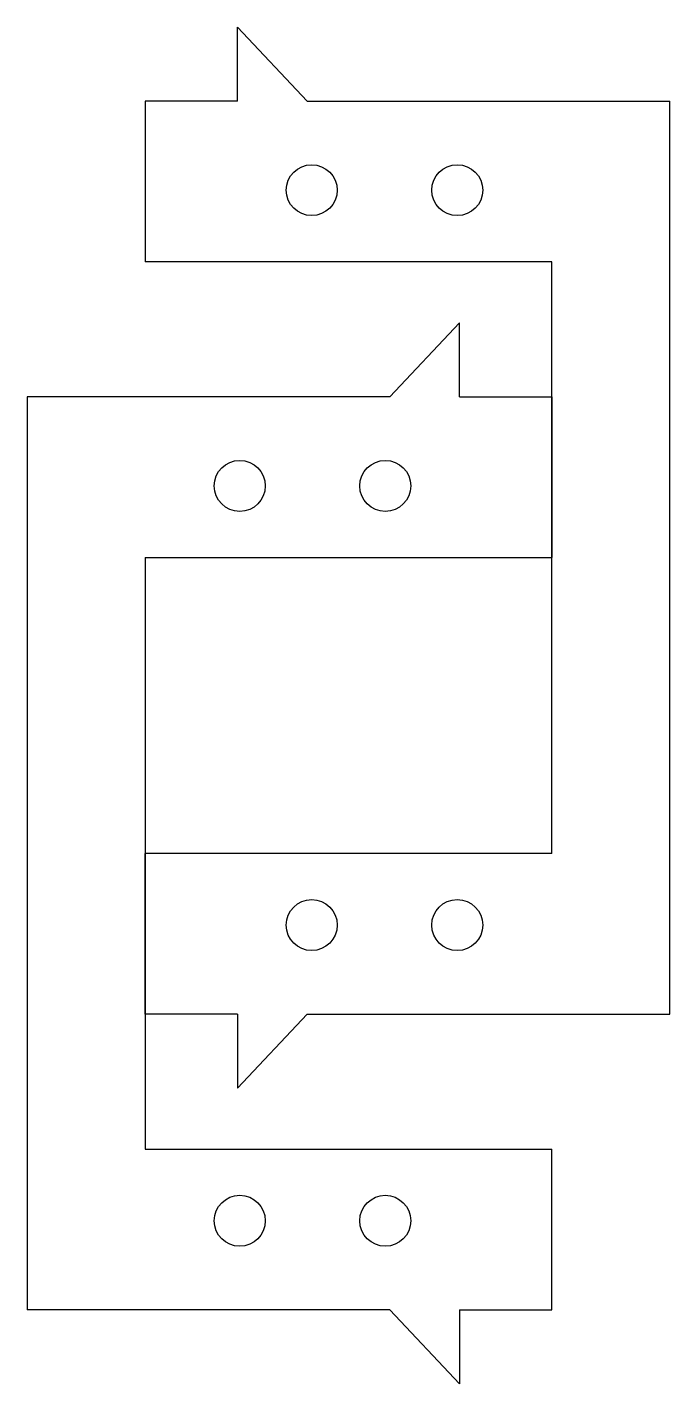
# Model space of a CAD drawing. Header units: inches. Extents: x 0.09 to 1.83, y 0.07 to 3.74.
import ezdxf

# ---------------------------------------------------------------- set-up
doc = ezdxf.new("R2010")
doc.units = ezdxf.units.IN
doc.header["$MEASUREMENT"] = 0
doc.layers.add('inside', color=90, linetype='Continuous')
doc.layers.add('outside', color=170, linetype='Continuous')

msp = doc.modelspace()

# ---------------------------------------------------------------- linework, layer by layer
at = {"layer": 'inside'}
for centre in [(0.8567, 3.3008), (1.2504, 3.3008), (0.6619, 2.5008), (1.0556, 2.5008), (0.8567, 1.3126), (1.2504, 1.3126), (0.6619, 0.5126), (1.0556, 0.5126)]:
    msp.add_circle(centre, 0.0689, dxfattribs=at)
at = {"layer": 'outside'}
for p, q in [((0.6562, 3.5419), (0.6562, 3.7419)), ((0.6562, 3.7419), (0.8445, 3.5419)), ((0.6562, 3.5419), (0.4062, 3.5419)), ((0.4062, 3.5419), (0.4062, 3.1067)), ((0.8445, 3.5419), (1.8259, 3.5419)), ((1.8259, 1.0714), (1.8259, 3.5419)), ((1.5062, 1.5067), (1.5062, 3.1067)), ((1.2562, 2.9419), (1.0678, 2.7419)), ((1.2562, 2.7419), (1.2562, 2.9419)), ((1.0678, 2.7419), (0.0864, 2.7419)), ((0.0864, 2.7419), (0.0864, 0.2714)), ((1.2562, 2.7419), (1.5062, 2.7419)), ((1.5062, 2.7419), (1.5062, 2.3067)), ((0.4062, 2.3067), (1.5062, 2.3067)), ((0.4062, 2.3067), (0.4062, 0.7067)), ((0.4062, 1.0714), (0.4062, 1.5067)), ((1.5062, 1.5067), (0.4062, 1.5067)), ((0.6562, 1.0714), (0.4062, 1.0714)), ((0.6562, 1.0714), (0.6562, 0.8714)), ((0.6562, 0.8714), (0.8445, 1.0714)), ((0.8445, 1.0714), (1.8259, 1.0714)), ((1.5062, 0.2714), (1.5062, 0.7067)), ((1.0678, 0.2714), (0.0864, 0.2714)), ((1.2562, 0.0714), (1.0678, 0.2714)), ((1.2562, 0.2714), (1.5062, 0.2714)), ((1.2562, 0.2714), (1.2562, 0.0714))]:
    msp.add_line(p, q, dxfattribs=at)
for points in [[(1.5062, 3.1067), (0.4062, 3.1067)], [(0.4062, 0.7067), (1.5062, 0.7067)]]:
    msp.add_lwpolyline(points, dxfattribs=at)

doc.saveas('drawing.dxf')
